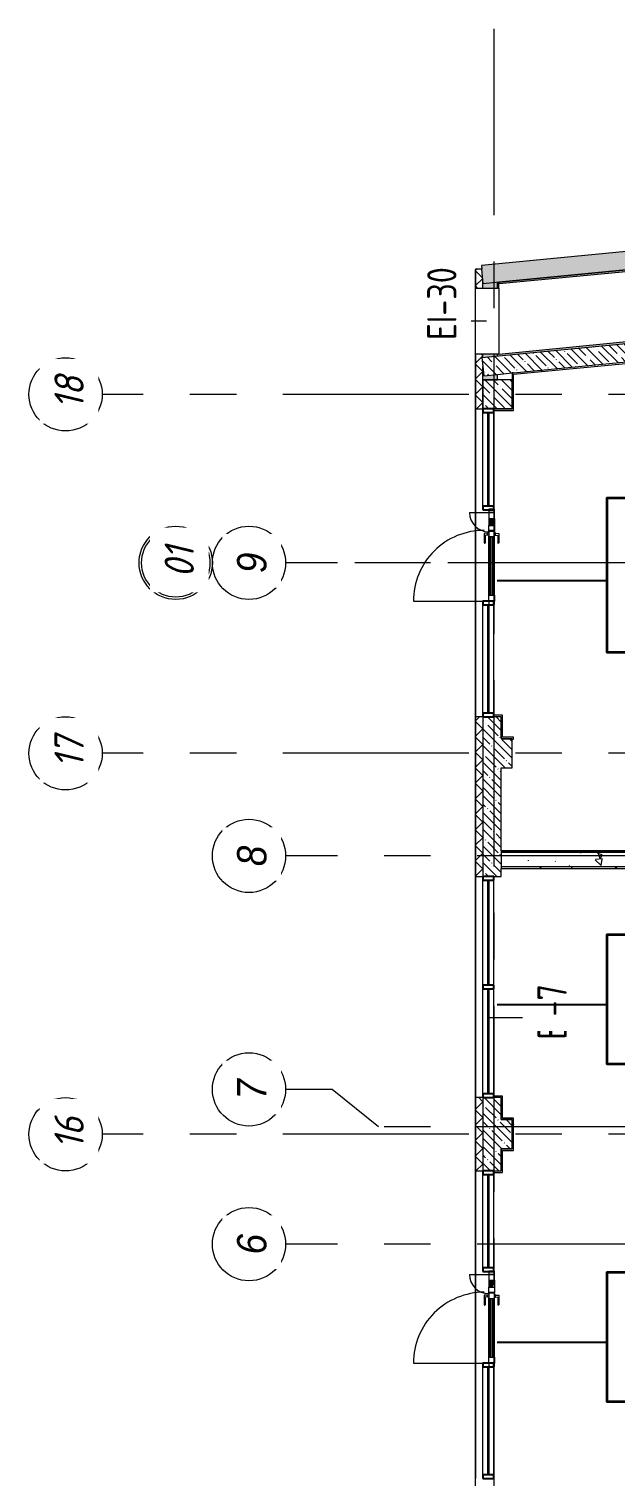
# Model space of a CAD drawing. Header units: metres. Extents: x 50 to 891, y -1294 to 247.
# Drawn here: x 160.7 to 200.7, y -906.8 to -808.1 of the extents above; entities that cross this region are included whole.
import ezdxf

# ---------------------------------------------------------------- set-up
doc = ezdxf.new("R2010")
doc.units = ezdxf.units.M
doc.linetypes.add('Линия сетки', pattern=[22.225, 12.7, -3.175, 3.175, -3.175])
for name, color, linetype, lineweight in [('A-DETL-GENF', 1, 'Continuous', 9), ('A-DOOR', 1, 'Continuous', 9), ('A-GENM', 13, 'Continuous', 9), ('A-GLAZ-CURT', 1, 'Continuous', 9), ('A-GLAZ-CWMG', 1, 'Continuous', 9), ('S-GRID-IDEN', 9, 'Continuous', 9)]:
    doc.layers.add(name, color=color, linetype=linetype, lineweight=lineweight)
for name, color, linetype in [('ВИТРАЖИ', 1, 'Continuous'), ('МАРКИ', 3, 'Continuous'), ('ПЛАН', 8, 'Continuous')]:
    doc.layers.add(name, color=color, linetype=linetype)
doc.styles.add('Arial_I', font='arial.ttf', dxfattribs={"width": 0.9, "height": 350})
doc.styles.add('ISOCPEUR', font='isocpeur.ttf', dxfattribs={"width": 0.8, "height": 200})
doc.styles.add('ISOCPEUR_1', font='isocpeur.ttf', dxfattribs={"width": 0.8, "height": 250})
doc.styles.add('ISOCPEUR_I', font='isocpeui.ttf', dxfattribs={"width": 0.9, "height": 350})
pattern_1 = [(135, (-1788.0002, 1229.93924), (-0.57024626, -0.57024626), []), (135, (-1788.0002, 1230.5095), (-0.57024626, -0.57024626), [1.008065, -0.201615, 0.016765, -0.18485])]
pattern_2 = [(135, (-1788.00024, 1229.93924), (-0.53033009, -0.53033009), []), (225, (-1788.00024, 1229.93924), (0.53033009, -0.53033009), [])]
pattern_3 = [(140, (-1788.0002, 1229.9392), (0.318779, 3.6436825), [0.381, -4.191]), (85, (-1788.0002, 1229.9392), (-3.821138, -0.704858), [0.3048, -3.3528]), (190.451, (-1787.9737, 1230.243), (-3.5023338, 2.93885), [0.3238, -3.5618]), (136.184, (-1789.0162, 1229.9392), (0.840855, 5.421581), [0.5715, -6.2865]), (186.636, (-1788.946, 1230.391), (-4.948549, 4.74805), [0.4857, -5.3427]), (81.184, (-1789.016, 1229.939), (-4.948506, 4.748103), [0.4572, -5.0292]), (111, (-1788.7622, 1230.4472), (2.0453028, 3.0322893), [0.381, -4.191]), (56, (-1788.7622, 1230.4472), (-3.6837646, 1.2360417), [0.3048, -3.3528]), (161.451, (-1788.5918, 1230.7), (-1.6384274, 4.2683413), [0.3238, -3.5618]), (127.5, (-1788.0002, 1229.9392), (-1.6911006, 0.06177347), [0.03353, -3.27863, 0.03353, -3.37007, -3.3655]), (127.5, (-1788.0002, 1229.9392), (-1.6911006, 0.06177347), [-6.71576, 0.03353, -3.33197]), (97.5, (-1788.0002, 1229.9392), (-2.0036106, 1.3363944), [0.03353, -1.90703, 0.03353, -3.20243, -1.2827]), (97.5, (-1788.0002, 1229.9392), (-2.0036106, 1.3363944), [-5.17652, 0.03353, -1.24917]), (57.5, (-1788.0002, 1228.8064), (0.1145767, 2.71181666), [0.03353, -1.23647, 0.03353, -9.18667]), (57.5, (-1788.0002, 1228.8064), (0.1145767, 2.71181666), [-1.30353, -3.92887, 0.03353, -5.22427]), (47.5, (-1788.0002, 1228.2984), (-0.5085355, 2.9625848), [0.03353, -1.61747, 0.03353, -6.33171]), (47.5, (-1788.0002, 1228.2984), (-0.5085355, 2.9625848), [-1.68453, -2.59791, 0.03353, -3.70027])]
pattern_4 = [(90, (-1788.00024, 1229.93924), (-0.508, 2.032), [0.16764, -1.35636, 0.16764, -9.48436]), (90, (-1788.00024, 1229.93924), (-0.508, 2.032), [-1.69164, -1.35636, 0.16764, -2.88036, -5.08]), (90, (-1788.00024, 1229.93924), (-0.508, 2.032), [-6.096, 0.16764, -1.35636, 0.16764, -3.38836]), (90, (-1788.00024, 1229.93924), (-0.508, 2.032), [-7.78764, -0.84836, 0.16764, -2.37236]), (210, (-1788.25424, 1230.70124), (-1.50576362, -1.455940905), [0.16764, -1.35636, 0.16764, -9.48436]), (210, (-1788.25424, 1230.70124), (-1.50576362, -1.455940905), [-1.69164, -1.35636, 0.16764, -2.88036, -5.08]), (210, (-1788.25424, 1230.70124), (-1.50576362, -1.455940905), [-6.096, 0.16764, -1.35636, 0.16764, -3.38836]), (210, (-1788.25424, 1230.70124), (-1.50576362, -1.455940905), [-7.78764, -0.84836, 0.16764, -2.37236]), (330, (-1789.27024, 1230.95524), (2.01376362, -0.576059095), [0.16764, -1.35636, 0.16764, -9.48436]), (330, (-1789.27024, 1230.95524), (2.01376362, -0.576059095), [-1.69164, -1.35636, 0.16764, -2.88036, -5.08]), (330, (-1789.27024, 1230.95524), (2.01376362, -0.576059095), [-6.096, 0.16764, -1.35636, 0.16764, -3.38836]), (330, (-1789.27024, 1230.95524), (2.01376362, -0.576059095), [-7.78764, -0.84836, 0.16764, -2.37236])]

# ---------------------------------------------------------------- blocks, each defined once
blk = doc.blocks.new('Системная панель - С остеклением-7411292--1Д')
at = {"layer": 'A-GLAZ-CURT', "lineweight": 18}
for p, q in [((717.5, 12.5), (-717.5, 12.5)), ((-717.5, 12.5), (-717.5, -12.5)), ((717.5, -12.5), (717.5, 12.5)), ((-717.5, -12.5), (717.5, -12.5))]:
    blk.add_line(p, q, dxfattribs=at)
blk = doc.blocks.new('Системная панель - С остеклением-7411293--1Д')
at = {"layer": 'A-GLAZ-CURT', "lineweight": 18}
for p, q in [((717.5, 12.5), (-717.5, 12.5)), ((-717.5, 12.5), (-717.5, -12.5)), ((717.5, -12.5), (717.5, 12.5)), ((-717.5, -12.5), (717.5, -12.5))]:
    blk.add_line(p, q, dxfattribs=at)
blk = doc.blocks.new('Прямоугольный импост - 50 x 150 мм-6969634--1Д')
at = {"layer": 'A-GLAZ-CWMG'}
for p, q in [((20991, 465444), (21231, 465444)), ((20991, 465294), (21231, 465294))]:
    blk.add_line(p, q, dxfattribs=at)
blk = doc.blocks.new('Прямоугольный импост - 50 x 150 мм-7358238--1Д')
at = {"layer": 'A-GLAZ-CWMG', "lineweight": 25}
for p, q in [((0, 75), (-50, 75)), ((-50, 75), (-50, -75)), ((0, -75), (0, 75)), ((-50, -75), (0, -75))]:
    blk.add_line(p, q, dxfattribs=at)
blk = doc.blocks.new('Прямоугольный импост - 50 x 150 мм-7450055--1Д')
at = {"layer": 'A-GLAZ-CWMG'}
for p, q in [((18311, 465444), (19451, 465444)), ((18311, 465294), (19451, 465294))]:
    blk.add_line(p, q, dxfattribs=at)
blk = doc.blocks.new('Прямоугольный импост - 50 x 150 мм-7411265--1Д')
at = {"layer": 'A-GLAZ-CWMG'}
for p, q in [((19796, 465444), (20991, 465444)), ((19796, 465294), (20991, 465294))]:
    blk.add_line(p, q, dxfattribs=at)
blk = doc.blocks.new('Прямоугольный импост - 50 x 150 мм-7358237--1Д')
at = {"layer": 'A-GLAZ-CWMG', "lineweight": 25}
for p, q in [((-50, 75), (0, 75)), ((-50, -75), (-50, 75)), ((0, 75), (0, -75)), ((0, -75), (-50, -75))]:
    blk.add_line(p, q, dxfattribs=at)
blk = doc.blocks.new('Прямоугольный импост - 50 x 150 мм-7358475--1Д')
at = {"layer": 'A-GLAZ-CWMG', "lineweight": 25}
for p, q in [((-25, 75), (25, 75)), ((-25, -75), (-25, 75)), ((25, 75), (25, -75)), ((25, -75), (-25, -75))]:
    blk.add_line(p, q, dxfattribs=at)
blk = doc.blocks.new('Системная панель - С остеклением-7358233--1Д')
at = {"layer": 'A-GLAZ-CURT', "lineweight": 18}
for p, q in [((637.5, 12.5), (-637.5, 12.5)), ((-637.5, 12.5), (-637.5, -12.5)), ((637.5, -12.5), (637.5, 12.5)), ((-637.5, -12.5), (637.5, -12.5))]:
    blk.add_line(p, q, dxfattribs=at)
blk = doc.blocks.new('Системная панель - С остеклением-7358275--1Д')
at = {"layer": 'A-GLAZ-CURT', "lineweight": 18}
for p, q in [((738, 12), (-738, 12)), ((-738, 12), (-738, -13)), ((738, -13), (738, 12)), ((-738, -13), (738, -13))]:
    blk.add_line(p, q, dxfattribs=at)
blk = doc.blocks.new('Прямоугольный импост - 50 x 150 мм-7358204--1Д')
at = {"layer": 'A-GLAZ-CWMG'}
for p, q in [((15936, 465444), (17211, 465444)), ((15936, 465294), (17211, 465294))]:
    blk.add_line(p, q, dxfattribs=at)
blk = doc.blocks.new('Прямоугольный импост - 50 x 150 мм-7358232--1Д')
at = {"layer": 'A-GLAZ-CWMG', "lineweight": 25}
for p, q in [((-25, 75), (25, 75)), ((-25, -75), (-25, 75)), ((25, 75), (25, -75)), ((25, -75), (-25, -75))]:
    blk.add_line(p, q, dxfattribs=at)
blk = doc.blocks.new('Прямоугольный импост - 50 x 150 мм-1438536--1Д')
at = {"layer": 'A-GLAZ-CWMG'}
for p, q in [((13601, 465444), (14586, 465444)), ((13601, 465294), (14586, 465294))]:
    blk.add_line(p, q, dxfattribs=at)
blk = doc.blocks.new('Прямоугольный импост - 50 x 150 мм-1446660--1Д')
at = {"layer": 'A-GLAZ-CWMG'}
for p, q in [((2711, 465444), (3201, 465444)), ((2711, 465294), (3201, 465294))]:
    blk.add_line(p, q, dxfattribs=at)
blk = doc.blocks.new('Дверь полуторка - 1300 x 2440 П _для витража_-7385846--1Д')
at = {"layer": 'A-DETL-GENF'}
for p, q in [((-606, -82), (-606, -5)), ((-606, -5), (-524, -5)), ((-524, -82), (-606, -82)), ((-524, -5), (-524, -82)), ((-524, -5), (281, -5)), ((276, -13), (-524, -13)), ((276, -19), (-524, -19)), ((-524, -35), (276, -35)), ((-524, -39), (276, -39)), ((276, -55), (-524, -55)), ((276, -61), (-524, -61)), ((-524, -82), (276, -82)), ((276, -5), (276, -82)), ((357, -5), (276, -5)), ((276, -82), (357, -82)), ((347, -82), (347, -5)), ((347, -5), (429, -5)), ((429, -82), (347, -82)), ((357, -82), (357, -5)), ((524, -5), (424, -5)), ((429, -5), (429, -82)), ((429, -13), (524, -13)), ((429, -19), (524, -19)), ((524, -35), (429, -35)), ((524, -39), (429, -39)), ((429, -55), (524, -55)), ((429, -61), (524, -61)), ((524, -82), (429, -82)), ((605, -5), (524, -5)), ((524, -5), (524, -82)), ((524, -82), (605, -82)), ((605, -82), (605, -5))]:
    blk.add_line(p, q, dxfattribs=at)
at = {"layer": 'A-DOOR'}
for p, q in [((-606, 1023), (-606, 55)), ((605, 258), (605, -5)), ((-651, -5), (-651, -82)), ((-606, -5), (-651, -5)), ((-651, -82), (-606, -82)), ((-606, -82), (-606, -5)), ((650, -5), (605, -5)), ((605, -5), (605, -82)), ((605, -82), (650, -82)), ((650, -82), (650, -5))]:
    blk.add_line(p, q, dxfattribs=at)
for centre, radius, start, end in [((-606, 55), 968, 360, 90), ((605, -5), 263, 90, 180)]:
    blk.add_arc(centre, radius, start, end, dxfattribs=at)
at = {"layer": 'A-GENM'}
for p, q in [((187, 52), (187, 46)), ((292, 43), (190, 43)), ((320, 55), (191, 55)), ((297, 11), (292, 43)), ((293, -5), (293, 11)), ((293, 11), (325, 11)), ((322, 11), (320, 55)), ((325, 11), (325, -5)), ((187, -139), (187, -133)), ((292, -130), (190, -130)), ((320, -142), (191, -142)), ((297, -98), (292, -130)), ((325, -5), (293, -5)), ((325, -82), (293, -82)), ((293, -82), (293, -98)), ((293, -98), (325, -98)), ((322, -98), (320, -142)), ((325, -98), (325, -82))]:
    blk.add_line(p, q, dxfattribs=at)
for centre, radius, start, end in [((191, 52), 3.06, 86.3413, 180), ((190, 46), 2.92, 180, 270), ((190, -133), 2.92, 90, 180), ((191, -139), 3.06, 180, 273.6587)]:
    blk.add_arc(centre, radius, start, end, dxfattribs=at)
blk = doc.blocks.new('Прямоугольный импост - 50 x 150 мм-7450056--1Д')
at = {"layer": 'A-GLAZ-CWMG'}
for p, q in [((19451, 465444), (19746, 465444)), ((19451, 465294), (19746, 465294))]:
    blk.add_line(p, q, dxfattribs=at)
blk = doc.blocks.new('Ось сетки - Заголовок сетки - Окружность 5 мм-84278--1Д')
at = {"layer": 'S-GRID-IDEN'}
blk.add_circle((0, 0), 5, dxfattribs=at)
blk = doc.blocks.new('Ось сетки - Заголовок сетки - Окружность 5 ДВОЙНОЙ мм-2920442--1Д')
at = {"layer": 'S-GRID-IDEN'}
for radius in [5, 4.67]:
    blk.add_circle((0, 0), radius, dxfattribs=at)

msp = doc.modelspace()

# ---------------------------------------------------------------- hatches: boundary and pattern name
at = {"layer": 'ПЛАН', "lineweight": 13}
h = msp.add_hatch(dxfattribs=at)
h.set_pattern_fill('FP_2', color=8, scale=0.005, angle=90, style=0, pattern_type=2)
h.set_pattern_definition(pattern_1)
h.paths.add_polyline_path([(304.091, -814.564), (303.97, -813.32), (191.623, -824.226), (191.744, -825.471), (302.87, -814.682)])
h = msp.add_hatch(dxfattribs=at)
h.set_pattern_fill('FP_5', color=8, scale=0.005, angle=90, style=0, pattern_type=2)
h.set_pattern_definition(pattern_4)
h.paths.add_polyline_path([(241.738, -820.718), (241.729, -820.618), (192.82, -825.366), (192.83, -825.466), (240.612, -820.827)])
h = msp.add_hatch(dxfattribs=at)
h.set_pattern_fill('FP_4', color=8, scale=0.005, angle=90, style=0, pattern_type=2)
h.set_pattern_definition(pattern_2)
h.paths.add_polyline_path([(191.72, -832.019), (191.72, -831.111), (191.661, -830.502), (191.72, -830.496), (191.72, -830.269), (191.22, -830.269), (191.22, -834.019), (191.72, -834.019)])
h.paths.add_polyline_path([(191.72, -984.119), (191.22, -984.119), (191.22, -987.669), (191.72, -987.669), (191.72, -986.119)])
h.paths.add_polyline_path([(191.72, -960.519), (191.72, -959.019), (191.22, -959.019), (191.22, -964.769), (191.72, -964.769), (191.72, -962.519)])
h.paths.add_polyline_path([(191.72, -825.769), (191.72, -825.224), (191.647, -824.469), (191.22, -824.469), (191.22, -825.769)])
h = msp.add_hatch(dxfattribs=at)
h.set_pattern_fill('FP_2', color=8, scale=0.005, angle=90, style=0, pattern_type=2)
h.set_pattern_definition(pattern_1)
h.paths.add_polyline_path([(242.37, -825.812), (242.348, -825.581), (191.661, -830.502), (191.782, -831.746), (242.37, -826.835), (242.37, -825.819)])
h = msp.add_hatch(dxfattribs=at)
h.set_pattern_fill('FP_3', color=8, scale=0.005, angle=90, style=0, pattern_type=2)
h.set_pattern_definition(pattern_3)
h.paths.add_polyline_path([(192.72, -986.669), (192.72, -986.119), (191.72, -986.119), (191.72, -986.669)])
h.paths.add_polyline_path([(192.72, -960.519), (192.72, -959.019), (191.72, -959.019), (191.72, -960.519)])
h.paths.add_polyline_path([(192.72, -962.519), (191.72, -962.519), (191.72, -962.769), (192.72, -962.769)])
h.paths.add_polyline_path([(192.72, -832.019), (192.72, -831.655), (191.782, -831.746), (191.72, -831.111), (191.72, -832.019)])
h.paths.add_polyline_path([(192.72, -830.269), (191.72, -830.269), (191.72, -830.496), (192.72, -830.399)])
h.paths.add_polyline_path([(192.72, -825.376), (191.744, -825.471), (191.72, -825.224), (191.72, -825.769), (192.72, -825.769)])
h = msp.add_hatch(dxfattribs=at)
h.set_pattern_fill('FP_5', color=8, scale=0.005, angle=90, style=0, pattern_type=2)
h.set_pattern_definition(pattern_4)
h.paths.add_polyline_path([(242.348, -825.581), (242.338, -825.482), (192.82, -830.289), (192.82, -830.39), (240.612, -825.75)])
h = msp.add_hatch(dxfattribs=at)
h.set_pattern_fill('FP_5', color=8, scale=0.005, angle=90, style=0, pattern_type=2)
h.set_pattern_definition(pattern_4)
h.paths.add_polyline_path([(220.87, -828.922), (193.82, -831.548), (193.82, -831.649), (220.87, -829.023)])
h = msp.add_hatch(dxfattribs=at)
h.set_pattern_fill('FP_5', color=8, scale=0.005, angle=90, style=0, pattern_type=2)
h.set_pattern_definition(pattern_4)
h.paths.add_polyline_path([(193.82, -834.019), (193.82, -831.548), (193.72, -831.558), (193.72, -834.019)])
h = msp.add_hatch(dxfattribs=at)
h.set_pattern_fill('FP_2', color=8, scale=0.005, angle=90, style=0, pattern_type=2)
h.set_pattern_definition(pattern_1)
h.paths.add_polyline_path([(193.72, -832.019), (191.72, -832.019), (191.72, -834.019), (193.72, -834.019)])
h = msp.add_hatch(dxfattribs=at)
h.set_pattern_fill('FP_4', color=8, scale=0.005, angle=90, style=0, pattern_type=2)
h.set_pattern_definition(pattern_2)
h.paths.add_polyline_path([(191.72, -865.919), (191.72, -855.019), (191.22, -855.019), (191.22, -865.919)])
h = msp.add_hatch(dxfattribs=at)
h.set_pattern_fill('FP_2', color=8, scale=0.005, angle=90, style=0, pattern_type=2)
h.set_pattern_definition(pattern_1)
h.paths.add_polyline_path([(192.97, -864.169), (192.97, -855.019), (191.72, -855.019), (191.72, -865.919), (192.97, -865.919), (192.97, -864.269)])
h = msp.add_hatch(dxfattribs=at)
h.set_pattern_fill('FP_2', color=8, scale=0.005, angle=90, style=0, pattern_type=2)
h.set_pattern_definition(pattern_1)
h.paths.add_polyline_path([(193.72, -856.519), (192.97, -856.519), (192.97, -858.519), (193.72, -858.519)])
h = msp.add_hatch(dxfattribs=at)
h.set_pattern_fill('FP_5', color=8, scale=0.005, angle=90, style=0, pattern_type=2)
h.set_pattern_definition(pattern_4)
h.paths.add_polyline_path([(215.495, -864.169), (192.97, -864.169), (192.97, -864.269), (215.495, -864.269)])
h = msp.add_hatch(dxfattribs=at)
h.set_pattern_fill('FP_3', color=8, scale=0.005, angle=90, style=0, pattern_type=2)
h.set_pattern_definition(pattern_3)
h.paths.add_polyline_path([(215.495, -865.269), (215.495, -864.269), (192.97, -864.269), (192.97, -865.269), (212.236, -865.269)])
h = msp.add_hatch(dxfattribs=at)
h.set_pattern_fill('FP_5', color=8, scale=0.005, angle=90, style=0, pattern_type=2)
h.set_pattern_definition(pattern_4)
h.paths.add_polyline_path([(215.395, -865.269), (192.97, -865.269), (192.97, -865.369), (215.395, -865.369)])
h = msp.add_hatch(dxfattribs=at)
h.set_pattern_fill('FP_4', color=8, scale=0.005, angle=90, style=0, pattern_type=2)
h.set_pattern_definition(pattern_2)
h.paths.add_polyline_path([(191.72, -886.019), (191.72, -881.019), (191.22, -881.019), (191.22, -886.019)])
h = msp.add_hatch(dxfattribs=at)
h.set_pattern_fill('FP_2', color=8, scale=0.005, angle=90, style=0, pattern_type=2)
h.set_pattern_definition(pattern_1)
h.paths.add_polyline_path([(192.97, -886.019), (192.97, -881.019), (191.72, -881.019), (191.72, -886.019)])
h = msp.add_hatch(dxfattribs=at)
h.set_pattern_fill('FP_5', color=8, scale=0.005, angle=90, style=0, pattern_type=2)
h.set_pattern_definition(pattern_4)
h.paths.add_polyline_path([(193.07, -882.419), (193.07, -881.019), (192.97, -881.019), (192.97, -882.419)])
h = msp.add_hatch(dxfattribs=at)
h.set_pattern_fill('FP_2', color=8, scale=0.005, angle=90, style=0, pattern_type=2)
h.set_pattern_definition(pattern_1)
h.paths.add_polyline_path([(193.72, -882.519), (192.97, -882.519), (192.97, -884.519), (193.72, -884.519)])
h = msp.add_hatch(dxfattribs=at)
h.set_pattern_fill('FP_5', color=8, scale=0.005, angle=90, style=0, pattern_type=2)
h.set_pattern_definition(pattern_4)
h.paths.add_polyline_path([(193.82, -884.519), (193.82, -882.419), (193.72, -882.419), (193.72, -884.519)])

# ---------------------------------------------------------------- linework, layer by layer
at = {"layer": 'МАРКИ', "color": 1, "lineweight": 25}
for p, q in [((192.692, -845.715), (200.192, -845.715)), ((192.692, -897.715), (200.192, -897.715))]:
    msp.add_line(p, q, dxfattribs=at)
at = {"layer": 'МАРКИ', "color": 1, "lineweight": 35}
for points in [[(204.982, -850.605), (204.982, -840.105), (200.182, -840.105), (200.182, -850.605)], [(204.982, -878.705), (204.982, -869.905), (200.182, -869.905), (200.182, -878.705)], [(204.982, -901.755), (204.982, -892.955), (200.182, -892.955), (200.182, -901.755)]]:
    msp.add_lwpolyline(points, close=True, dxfattribs=at)
at = {"layer": 'ПЛАН', "color": 8, "linetype": 'Линия сетки', "lineweight": 13}
for p, q in [((192.47, -808.082), (192.47, -1001.398)), ((315.156, -883.019), (184.608, -883.019))]:
    msp.add_line(p, q, dxfattribs=at)
at = {"layer": 'ПЛАН', "color": 8, "lineweight": 13}
for p, q in [((303.97, -813.32), (191.623, -824.226)), ((192.82, -825.366), (242.52, -820.541)), ((241.729, -820.618), (192.82, -825.366)), ((192.83, -825.466), (241.738, -820.718)), ((191.22, -824.469), (191.22, -825.769)), ((191.647, -824.469), (191.22, -824.469)), ((191.22, -993.398), (191.22, -824.499)), ((191.623, -824.226), (191.647, -824.469)), ((191.647, -824.469), (191.647, -824.469)), ((191.744, -825.471), (191.647, -824.469)), ((191.661, -830.502), (242.348, -825.581)), ((191.72, -825.769), (191.72, -825.224)), ((192.82, -825.366), (191.744, -825.471)), ((192.72, -825.769), (192.72, -825.376)), ((192.72, -825.376), (192.72, -825.769)), ((192.82, -825.769), (192.82, -825.366)), ((192.82, -825.366), (192.83, -825.466)), ((242.338, -825.482), (192.82, -830.289)), ((191.22, -825.769), (192.82, -825.769)), ((191.22, -830.269), (191.22, -825.769)), ((192.82, -825.769), (192.82, -830.269)), ((191.97, -828.019), (189.351, -828.019)), ((193.82, -831.548), (220.87, -828.922)), ((193.82, -831.649), (220.77, -829.033)), ((191.22, -830.269), (191.22, -834.019)), ((192.82, -830.269), (191.22, -830.269)), ((191.661, -830.502), (191.782, -831.746)), ((191.72, -830.496), (191.72, -830.269)), ((192.72, -830.399), (192.72, -830.269)), ((192.72, -830.269), (192.72, -830.399)), ((192.82, -830.289), (192.82, -830.269)), ((191.72, -834.019), (191.72, -831.111)), ((192.72, -831.655), (193.72, -831.558)), ((193.82, -831.548), (193.72, -831.558)), ((193.72, -831.558), (193.72, -834.019)), ((191.72, -832.019), (192.72, -832.019)), ((192.72, -832.019), (191.72, -832.019)), ((191.72, -832.019), (191.72, -834.019)), ((191.782, -831.746), (192.72, -831.655)), ((192.72, -832.019), (192.72, -831.655)), ((193.72, -832.019), (192.72, -832.019)), ((193.72, -834.019), (193.72, -832.019)), ((193.82, -834.119), (193.82, -831.649)), ((191.22, -834.019), (191.72, -834.019)), ((191.22, -834.019), (191.22, -855.019)), ((191.72, -834.019), (193.72, -834.019)), ((193.72, -834.019), (192.47, -834.019)), ((192.47, -834.019), (192.47, -834.119)), ((192.47, -834.119), (193.82, -834.119)), ((192.47, -855.019), (191.22, -855.019)), ((191.22, -855.019), (191.22, -865.919)), ((191.72, -855.019), (191.72, -865.919)), ((193.07, -854.919), (192.47, -854.919)), ((192.47, -854.919), (192.47, -855.019)), ((192.97, -855.019), (192.47, -855.019)), ((192.97, -856.419), (192.97, -855.019)), ((192.97, -855.019), (192.97, -856.419)), ((193.07, -856.419), (193.07, -854.919)), ((192.97, -856.419), (192.97, -856.519)), ((193.72, -856.519), (192.97, -856.519)), ((192.97, -856.519), (193.72, -856.519)), ((193.82, -856.419), (193.07, -856.419)), ((193.72, -858.519), (193.72, -856.519)), ((193.72, -856.519), (193.72, -856.542)), ((193.72, -856.542), (193.82, -856.542)), ((193.82, -856.542), (193.82, -856.419)), ((192.97, -858.519), (193.72, -858.519)), ((192.97, -864.169), (192.97, -858.519)), ((215.495, -864.169), (192.97, -864.169)), ((192.97, -864.169), (192.97, -864.269)), ((215.495, -864.269), (192.97, -864.269)), ((192.97, -864.269), (192.97, -865.369)), ((192.97, -864.269), (215.495, -864.269)), ((191.22, -865.919), (192.97, -865.919)), ((191.22, -865.919), (191.22, -881.019)), ((215.395, -865.269), (192.97, -865.269)), ((192.97, -865.919), (192.97, -865.369)), ((192.97, -865.369), (215.395, -865.369)), ((192.095, -875.544), (194.774, -875.544)), ((184.608, -883.019), (181.433, -880.454)), ((193.07, -880.919), (192.47, -880.919)), ((192.47, -880.919), (192.47, -881.019)), ((193.07, -882.419), (193.07, -880.919)), ((192.97, -881.019), (191.22, -881.019)), ((191.22, -881.019), (191.22, -886.019)), ((191.72, -881.019), (191.72, -886.019)), ((192.97, -882.519), (192.97, -881.019)), ((192.97, -881.019), (192.97, -882.419)), ((193.72, -882.519), (192.97, -882.519)), ((192.97, -882.519), (193.72, -882.519)), ((193.82, -882.419), (193.07, -882.419)), ((193.72, -884.519), (193.72, -882.519)), ((193.72, -882.519), (193.72, -884.519)), ((193.82, -884.619), (193.82, -882.419)), ((192.97, -884.519), (193.07, -884.519)), ((192.97, -886.019), (192.97, -884.519)), ((192.97, -884.519), (192.97, -886.019)), ((193.72, -884.519), (192.97, -884.519)), ((193.07, -884.519), (193.72, -884.519)), ((193.07, -886.119), (193.07, -884.619)), ((193.07, -884.619), (193.82, -884.619)), ((191.22, -886.019), (192.97, -886.019)), ((191.22, -886.019), (191.22, -907.019)), ((192.47, -886.019), (192.47, -886.119)), ((192.47, -886.119), (193.07, -886.119))]:
    msp.add_line(p, q, dxfattribs=at)

# ---------------------------------------------------------------- block references
at = {"layer": 'ВИТРАЖИ', "color": 1, "lineweight": 70, "xscale": 0.005, "yscale": 0.005, "zscale": 0.005}
for name, p, rotation in [('Прямоугольный импост - 50 x 150 мм-7358238--1Д', (192.095, -834.019), 90), ('Прямоугольный импост - 50 x 150 мм-7358204--1Д', (2518.942, -920.322), 90), ('Системная панель - С остеклением-7358233--1Д', (192.095, -837.456), 270), ('Прямоугольный импост - 50 x 150 мм-1438536--1Д', (2518.942, -920.322), 90), ('Системная панель - С остеклением-7358275--1Д', (192.095, -851.081), 270), ('Прямоугольный импост - 50 x 150 мм-1446660--1Д', (2518.942, -868.322), 90.0000115496358), ('Прямоугольный импост - 50 x 150 мм-7358238--1Д', (192.095, -865.919), 90), ('Прямоугольный импост - 50 x 150 мм-6969634--1Д', (2518.942, -972.322), 90), ('Системная панель - С остеклением-7411292--1Д', (192.095, -869.756), 270), ('Прямоугольный импост - 50 x 150 мм-7411265--1Д', (2518.942, -972.322), 90), ('Прямоугольный импост - 50 x 150 мм-7450056--1Д', (2518.942, -972.322), 90), ('Системная панель - С остеклением-7411293--1Д', (192.095, -877.181), 270), ('Прямоугольный импост - 50 x 150 мм-7450055--1Д', (2518.942, -972.322), 90), ('Прямоугольный импост - 50 x 150 мм-7358238--1Д', (192.095, -886.019), 90), ('Прямоугольный импост - 50 x 150 мм-7358204--1Д', (2518.942, -972.322), 90), ('Системная панель - С остеклением-7358233--1Д', (192.095, -889.456), 270), ('Прямоугольный импост - 50 x 150 мм-1438536--1Д', (2518.942, -972.322), 90), ('Системная панель - С остеклением-7358275--1Д', (192.095, -903.081), 270), ('Прямоугольный импост - 50 x 150 мм-1446660--1Д', (2518.942, -920.322), 90.0000115496358)]:
    msp.add_blockref(name, p, dxfattribs=dict(at, rotation=rotation))
at = {"layer": 'ВИТРАЖИ', "color": 1, "lineweight": 70, "extrusion": (0, 0, -1), "xscale": 0.005, "yscale": 0.005, "zscale": 0.005, "rotation": 270}
for name, p in [('Прямоугольный импост - 50 x 150 мм-7358232--1Д', (-192.095, -840.769)), ('Прямоугольный импост - 50 x 150 мм-7358232--1Д', (-192.095, -847.269)), ('Прямоугольный импост - 50 x 150 мм-7358237--1Д', (-192.095, -855.019)), ('Прямоугольный импост - 50 x 150 мм-7358475--1Д', (-192.095, -873.469)), ('Прямоугольный импост - 50 x 150 мм-7358237--1Д', (-192.095, -881.019)), ('Прямоугольный импост - 50 x 150 мм-7358232--1Д', (-192.095, -892.769)), ('Прямоугольный импост - 50 x 150 мм-7358232--1Д', (-192.095, -899.269)), ('Прямоугольный импост - 50 x 150 мм-7358237--1Д', (-192.095, -907.019))]:
    msp.add_blockref(name, p, dxfattribs=at)
at = {"layer": 'ПЛАН', "color": 8, "lineweight": 13, "rotation": 90}
for name, p, xscale, yscale, zscale in [('Ось сетки - Заголовок сетки - Окружность 5 мм-84278--1Д', (163.238, -833.019), 0.4999999999999998, 0.4999999999999998, 0.4999999999999998), ('Дверь полуторка - 1300 x 2440 П _для витража_-7385846--1Д', (192.095, -844.106), 0.005, 0.005, 0.005), ('Ось сетки - Заголовок сетки - Окружность 5 ДВОЙНОЙ мм-2920442--1Д', (170.758, -844.519), 0.4999999999999998, 0.4999999999999998, 0.4999999999999998), ('Ось сетки - Заголовок сетки - Окружность 5 мм-84278--1Д', (175.758, -844.519), 0.4999999999999998, 0.4999999999999998, 0.4999999999999998), ('Ось сетки - Заголовок сетки - Окружность 5 мм-84278--1Д', (163.238, -857.519), 0.4999999999999998, 0.4999999999999998, 0.4999999999999998), ('Ось сетки - Заголовок сетки - Окружность 5 мм-84278--1Д', (175.758, -864.519), 0.4999999999999998, 0.4999999999999998, 0.4999999999999998), ('Ось сетки - Заголовок сетки - Окружность 5 мм-84278--1Д', (175.758, -880.454), 0.4999999999999998, 0.4999999999999998, 0.4999999999999998), ('Ось сетки - Заголовок сетки - Окружность 5 мм-84278--1Д', (163.238, -883.519), 0.4999999999999998, 0.4999999999999998, 0.4999999999999998), ('Ось сетки - Заголовок сетки - Окружность 5 мм-84278--1Д', (175.758, -891.019), 0.4999999999999998, 0.4999999999999998, 0.4999999999999998), ('Дверь полуторка - 1300 x 2440 П _для витража_-7385846--1Д', (192.095, -896.106), 0.005, 0.005, 0.005)]:
    msp.add_blockref(name, p, dxfattribs=dict(at, xscale=xscale, yscale=yscale, zscale=zscale))

# ---------------------------------------------------------------- next in the draw order: texts
at = {"layer": 'ПЛАН', "color": 8, "lineweight": 13, "char_height": 2, "attachment_point": 1, "rotation": 90, "bg_fill": 2}
for s, insert, width, style in [('EI-30', (187.92, -829.315), 3.11055, 'ISOCPEUR'), ('18', (162.477, -834.032), 2.41709, 'ISOCPEUR_I'), ('01', (169.998, -845.532), 2.41709, 'ISOCPEUR_I'), ('\\fArial|b0|i1|c204|p34|;\\W.9;9', (174.946, -845.219), 1.65949, 'Arial_I'), ('17', (162.477, -858.532), 2.41709, 'ISOCPEUR_I'), ('\\fArial|b0|i1|c204|p34|;\\W.9;8', (174.946, -865.219), 1.65949, 'Arial_I'), ('ВН', (195.442, -877.066), 1.92405, 'ISOCPEUR_1'), ('\\fArial|b0|i1|c204|p34|;\\W.9;7', (174.946, -881.155), 1.65949, 'Arial_I'), ('16', (162.477, -884.532), 2.41709, 'ISOCPEUR_I'), ('\\fArial|b0|i1|c204|p34|;\\W.9;6', (174.946, -891.719), 1.65949, 'Arial_I')]:
    msp.add_mtext(s, dxfattribs=dict(at, insert=insert, width=width, style=style))

# ---------------------------------------------------------------- next in the draw order: linework, layer by layer
at = {"layer": 'ПЛАН', "color": 8, "linetype": 'Линия сетки', "lineweight": 13}
for p, q in [((212.995, -833.019), (165.738, -833.019)), ((315.156, -844.519), (178.258, -844.519)), ((313.156, -844.519), (178.258, -844.519)), ((212.995, -857.519), (165.738, -857.519)), ((315.156, -864.519), (178.258, -864.519)), ((212.995, -883.519), (165.738, -883.519)), ((315.156, -891.019), (178.258, -891.019))]:
    msp.add_line(p, q, dxfattribs=at)
at = {"layer": 'ПЛАН', "color": 8, "lineweight": 13}
msp.add_line((181.433, -880.454), (178.258, -880.454), dxfattribs=at)

# ---------------------------------------------------------------- next in the draw order: texts
at = {"layer": 'ПЛАН', "color": 8, "lineweight": 13, "insert": (195.442, -875.479), "char_height": 2, "width": 1.73164, "attachment_point": 1, "rotation": 90, "style": 'ISOCPEUR_1', "bg_fill": 2}
msp.add_mtext('-7', dxfattribs=at)

# ---------------------------------------------------------------- next in the draw order: linework, layer by layer
at = {"layer": 'МАРКИ', "color": 1, "lineweight": 25}
msp.add_line((192.692, -874.665), (200.192, -874.665), dxfattribs=at)

doc.saveas('drawing.dxf')
